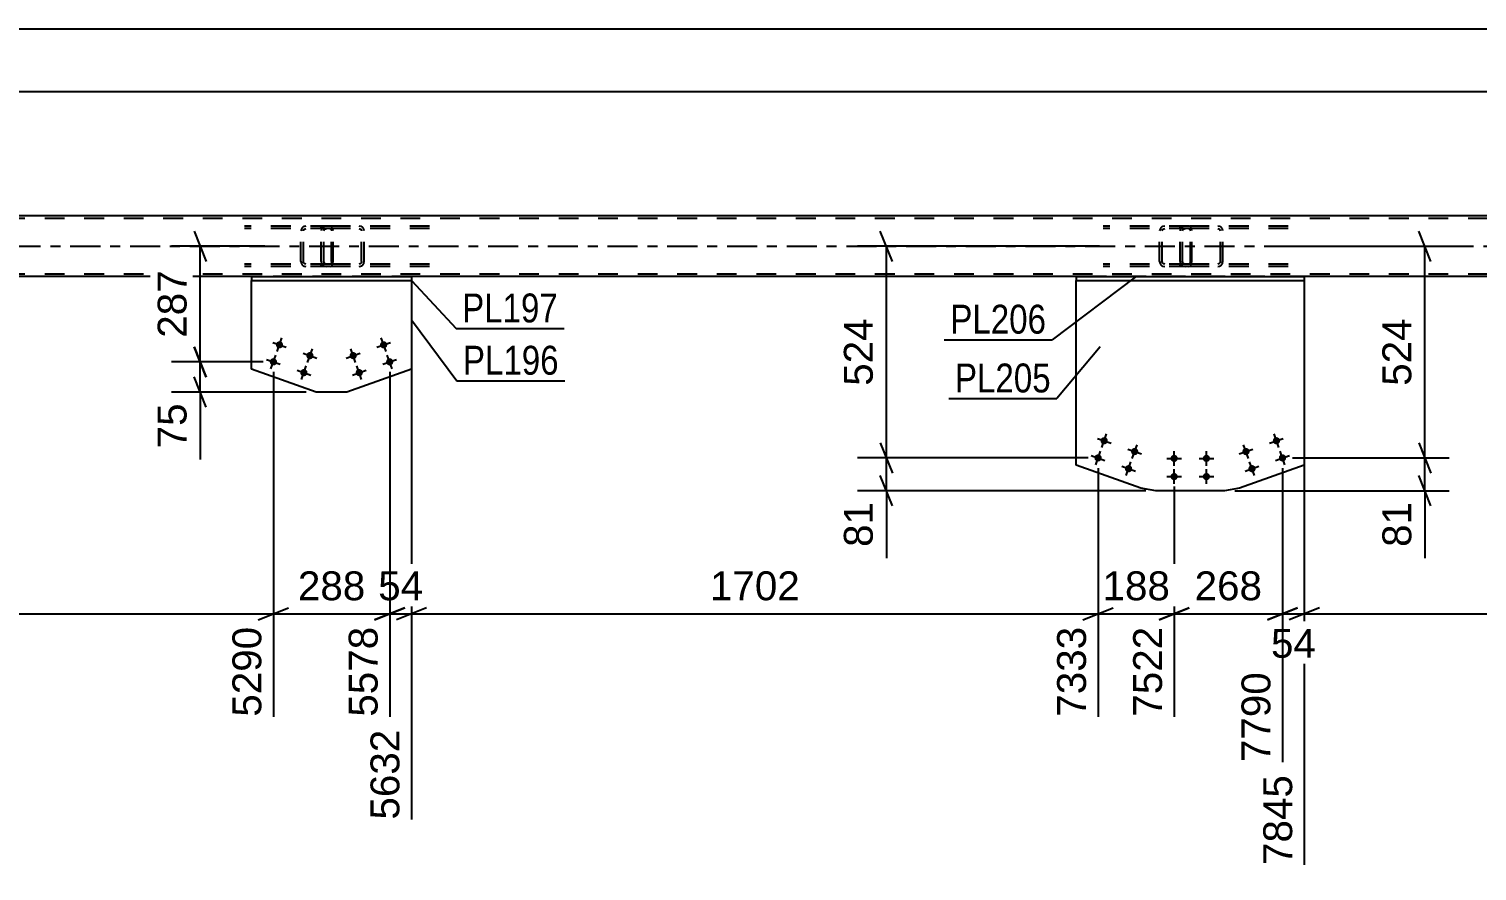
# Model space of a CAD drawing. Header units: millimetres. Extents: x -132 to 709, y -396 to 198.
# Drawn here: x 88.4 to 231.9, y -253 to -169.5 of the extents above; entities that cross this region are included whole.
import ezdxf

# ---------------------------------------------------------------- set-up
doc = ezdxf.new("R2010")
doc.units = ezdxf.units.MM
doc.linetypes.add('DXK_LINE_DOT2', pattern=[3.9198, 1.9599, -1.9599])
doc.linetypes.add('DXK_LINE_DOT3', pattern=[5.9187, 2.979, -0.9799, 0.9799, -0.9799])
doc.styles.add('Arial', font='arial.ttf', dxfattribs={"height": 0.2})
doc.styles.add('Arial Narrow', font='ARIALN.TTF', dxfattribs={"height": 0.2})

# ---------------------------------------------------------------- blocks, each defined once
blk = doc.blocks.new('Part-203774460-6813 - 6715')
at = {"color": 7, "linetype": 'DXK_LINE_DOT2'}
for p, q in [((202.52, -189.38), (202.49, -189.56)), ((202.74, -189.56), (202.76, -189.47)), ((202.76, -189.47), (202.82, -189.39)), ((203, -189.08), (202.8, -189.12)), ((202.82, -189.39), (202.9, -189.34)), ((202.9, -189.34), (203, -189.32)), ((213.22, -189.08), (203, -189.08)), ((213.22, -189.32), (203, -189.32)), ((206.43, -189.12), (206.23, -189.08)), ((206.23, -189.32), (206.33, -189.34)), ((206.33, -189.34), (206.41, -189.39)), ((206.41, -189.39), (206.47, -189.47)), ((206.47, -189.47), (206.49, -189.56)), ((206.74, -189.56), (206.7, -189.38)), ((202.49, -192.6), (202.49, -189.56)), ((202.74, -192.6), (202.74, -189.56)), ((206.49, -192.6), (206.49, -189.56)), ((206.74, -192.6), (206.74, -189.56)), ((202.49, -192.6), (202.52, -192.79)), ((202.76, -192.69), (202.74, -192.6)), ((202.82, -192.77), (202.76, -192.69)), ((202.8, -193.05), (203, -193.08)), ((202.9, -192.82), (202.82, -192.77)), ((203, -192.84), (202.9, -192.82)), ((213.22, -192.84), (203, -192.84)), ((213.22, -193.08), (203, -193.08)), ((206.33, -192.82), (206.23, -192.84)), ((206.23, -193.08), (206.43, -193.05)), ((206.41, -192.77), (206.33, -192.82)), ((206.47, -192.69), (206.41, -192.77)), ((206.49, -192.6), (206.47, -192.69)), ((206.7, -192.79), (206.74, -192.6))]:
    blk.add_line(p, q, dxfattribs=at)
for centre, start, end in [((202.98, -189.58), 110.7583, 155.68), ((206.25, -189.58), 24.32, 69.2417), ((202.98, -192.58), 204.32, 249.2417), ((206.25, -192.58), 290.7583, 335.68)]:
    blk.add_arc(centre, 0.496, start, end, dxfattribs=at)
blk = doc.blocks.new('Part-203774460-6938 - 6715')
at = {"color": 2, "linetype": 'Continuous'}
for p, q in [((192.21, -194.08), (192.21, -194.48)), ((192.21, -194.08), (214.81, -194.08)), ((192.21, -194.48), (214.81, -194.48)), ((214.81, -194.08), (214.81, -194.48))]:
    blk.add_line(p, q, dxfattribs=at)
blk = doc.blocks.new('Bolt-203774460-6760 - 6715')
at = {"linetype": 'Continuous'}
for points in [[(211.71, -210.48, -1), (212.39, -210.24, -1)], [(208.69, -211.55, -1), (209.37, -211.31, -1)], [(212.31, -212.18, -1), (212.99, -211.94, -1)], [(209.29, -213.25, -1), (209.97, -213.01, -1)]]:
    blk.add_hatch(color=1, dxfattribs=at).paths.add_polyline_path(points)
at = {"color": 1, "linetype": 'Continuous'}
for p, q in [((209.27, -212.11), (208.79, -210.75)), ((211.37, -210.6), (212.73, -210.12)), ((212.29, -211.04), (211.81, -209.68)), ((208.35, -211.67), (209.71, -211.19)), ((209.87, -213.81), (209.39, -212.45)), ((211.97, -212.3), (213.33, -211.82)), ((212.89, -212.74), (212.41, -211.38)), ((208.95, -213.37), (210.31, -212.89))]:
    blk.add_line(p, q, dxfattribs=at)
blk = doc.blocks.new('Part-203774460-6765 - 6715')
at = {"color": 2, "linetype": 'Continuous'}
for p, q in [((192.21, -212.77), (192.21, -194.48)), ((214.81, -194.48), (214.81, -212.78)), ((198.62, -215.05), (192.21, -212.77)), ((214.81, -212.78), (208.4, -215.05)), ((200.11, -215.31), (198.62, -215.05)), ((206.91, -215.31), (200.11, -215.31)), ((208.4, -215.05), (206.91, -215.31))]:
    blk.add_line(p, q, dxfattribs=at)
at = {"color": 7, "linetype": 'DXK_LINE_DOT2'}
blk.add_line((192.21, -194.48), (214.81, -194.48), dxfattribs=at)
blk = doc.blocks.new('Bolt-203774460-6778 - 6715')
at = {"linetype": 'Continuous'}
for points in [[(123.2, -200.97, -1), (123.88, -200.73, -1)], [(120.18, -202.04, -1), (120.86, -201.8, -1)], [(123.8, -202.66, -1), (124.48, -202.42, -1)], [(120.78, -203.73, -1), (121.46, -203.49, -1)]]:
    blk.add_hatch(color=1, dxfattribs=at).paths.add_polyline_path(points)
at = {"color": 1, "linetype": 'Continuous'}
for p, q in [((122.86, -201.09), (124.22, -200.61)), ((123.78, -201.52), (123.3, -200.17)), ((119.84, -202.16), (121.2, -201.67)), ((120.76, -202.59), (120.28, -201.24)), ((123.46, -202.78), (124.82, -202.3)), ((124.38, -203.22), (123.9, -201.86)), ((120.44, -203.85), (121.8, -203.37)), ((121.36, -204.29), (120.88, -202.93))]:
    blk.add_line(p, q, dxfattribs=at)
blk = doc.blocks.new('Part-203774460-6783 - 6715')
at = {"color": 2, "linetype": 'Continuous'}
for p, q in [((110.45, -203.26), (110.45, -194.48)), ((126.3, -194.48), (126.3, -203.26)), ((116.86, -205.53), (110.45, -203.26)), ((126.3, -203.26), (119.89, -205.53)), ((119.89, -205.53), (116.86, -205.53))]:
    blk.add_line(p, q, dxfattribs=at)
at = {"color": 7, "linetype": 'DXK_LINE_DOT2'}
blk.add_line((110.45, -194.48), (126.3, -194.48), dxfattribs=at)
blk = doc.blocks.new('Bolt-203774460-6853 - 6715')
at = {"linetype": 'Continuous'}
for points in [[(201.55, -212.11, -1), (202.27, -212.11, -1)], [(204.75, -212.11, -1), (205.47, -212.11, -1)], [(201.55, -213.91, -1), (202.27, -213.91, -1)], [(204.75, -213.91, -1), (205.47, -213.91, -1)]]:
    blk.add_hatch(color=1, dxfattribs=at).paths.add_polyline_path(points)
at = {"color": 1, "linetype": 'Continuous'}
for p, q in [((201.19, -212.11), (202.63, -212.11)), ((201.91, -212.83), (201.91, -211.39)), ((204.39, -212.11), (205.83, -212.11)), ((205.11, -212.83), (205.11, -211.39)), ((201.19, -213.91), (202.63, -213.91)), ((201.91, -214.63), (201.91, -213.19)), ((204.39, -213.91), (205.83, -213.91)), ((205.11, -214.63), (205.11, -213.19))]:
    blk.add_line(p, q, dxfattribs=at)
blk = doc.blocks.new('Part-203774460-6814 - 6715')
at = {"color": 7, "linetype": 'DXK_LINE_DOT2'}
for p, q in [((118.25, -189.08), (109.75, -189.08)), ((118.25, -189.32), (109.75, -189.32)), ((115.38, -189.38), (115.34, -189.56)), ((115.59, -189.56), (115.61, -189.47)), ((115.61, -189.47), (115.66, -189.39)), ((115.84, -189.08), (115.65, -189.12)), ((115.66, -189.39), (115.75, -189.34)), ((115.75, -189.34), (115.84, -189.32)), ((117.35, -189.32), (117.35, -189.08)), ((118.35, -189.12), (118.25, -189.08)), ((118.25, -189.32), (118.3, -189.34)), ((118.3, -189.34), (118.34, -189.39)), ((118.34, -189.39), (118.37, -189.47)), ((118.44, -189.22), (118.35, -189.12)), ((118.37, -189.47), (118.38, -189.56)), ((118.5, -189.38), (118.44, -189.22)), ((118.52, -189.56), (118.5, -189.38)), ((115.34, -192.6), (115.34, -189.56)), ((115.59, -192.6), (115.59, -189.56)), ((118.38, -192.6), (118.38, -189.56)), ((118.52, -192.6), (118.52, -189.56)), ((118.25, -192.84), (109.75, -192.84)), ((118.25, -193.08), (109.75, -193.08)), ((115.34, -192.6), (115.38, -192.79)), ((115.61, -192.69), (115.59, -192.6)), ((115.66, -192.77), (115.61, -192.69)), ((115.65, -193.05), (115.84, -193.08)), ((115.75, -192.82), (115.66, -192.77)), ((115.84, -192.84), (115.75, -192.82)), ((117.35, -193.08), (117.35, -192.84)), ((118.3, -192.82), (118.25, -192.84)), ((118.25, -193.08), (118.35, -193.05)), ((118.34, -192.77), (118.3, -192.82)), ((118.37, -192.69), (118.34, -192.77)), ((118.35, -193.05), (118.44, -192.94)), ((118.38, -192.6), (118.37, -192.69)), ((118.44, -192.94), (118.5, -192.79)), ((118.5, -192.79), (118.52, -192.6))]:
    blk.add_line(p, q, dxfattribs=at)
for centre, start, end in [((115.83, -189.58), 111.1513, 156.1049), ((115.83, -192.59), 203.8951, 248.8487)]:
    blk.add_arc(centre, 0.492, start, end, dxfattribs=at)
blk = doc.blocks.new('Part-203774460-6816 - 6715')
at = {"color": 2, "linetype": 'Continuous'}
for p, q in [((597.55, -188.08), (-67.33, -188.08)), ((110.45, -194.08), (44.54, -194.08)), ((192.21, -194.08), (126.3, -194.08)), ((280.72, -194.08), (214.81, -194.08))]:
    blk.add_line(p, q, dxfattribs=at)
at = {"color": 7, "linetype": 'DXK_LINE_DOT2'}
for p, q in [((597.55, -188.32), (-67.33, -188.32)), ((597.55, -193.84), (-67.33, -193.84)), ((597.55, -194.08), (-59.33, -194.08)), ((126.3, -194.08), (110.45, -194.08)), ((214.81, -194.08), (192.21, -194.08))]:
    blk.add_line(p, q, dxfattribs=at)
at = {"color": 7, "linetype": 'DXK_LINE_DOT3'}
blk.add_line((-67.33, -191.08), (597.55, -191.08), dxfattribs=at)
blk = doc.blocks.new('Part-203774460-6828 - 6715')
at = {"color": 7, "linetype": 'DXK_LINE_DOT2'}
for p, q in [((203.38, -189.08), (194.88, -189.08)), ((203.38, -189.32), (194.88, -189.32)), ((200.51, -189.38), (200.47, -189.56)), ((200.72, -189.56), (200.74, -189.47)), ((200.74, -189.47), (200.8, -189.39)), ((200.98, -189.08), (200.78, -189.12)), ((200.8, -189.39), (200.88, -189.34)), ((200.88, -189.34), (200.98, -189.32)), ((202.49, -189.32), (202.49, -189.08)), ((203.49, -189.12), (203.38, -189.08)), ((203.38, -189.32), (203.43, -189.34)), ((203.43, -189.34), (203.48, -189.39)), ((203.48, -189.39), (203.51, -189.47)), ((203.57, -189.22), (203.49, -189.12)), ((203.51, -189.47), (203.52, -189.56)), ((203.63, -189.38), (203.57, -189.22)), ((203.65, -189.56), (203.63, -189.38)), ((200.47, -192.6), (200.47, -189.56)), ((200.72, -192.6), (200.72, -189.56)), ((203.52, -192.6), (203.52, -189.56)), ((203.65, -192.6), (203.65, -189.56)), ((203.38, -192.84), (194.88, -192.84)), ((203.38, -193.08), (194.88, -193.08)), ((200.47, -192.6), (200.51, -192.79)), ((200.74, -192.69), (200.72, -192.6)), ((200.8, -192.77), (200.74, -192.69)), ((200.78, -193.05), (200.98, -193.08)), ((200.88, -192.82), (200.8, -192.77)), ((200.98, -192.84), (200.88, -192.82)), ((202.49, -193.08), (202.49, -192.84)), ((203.43, -192.82), (203.38, -192.84)), ((203.38, -193.08), (203.49, -193.05)), ((203.48, -192.77), (203.43, -192.82)), ((203.51, -192.69), (203.48, -192.77)), ((203.49, -193.05), (203.57, -192.94)), ((203.52, -192.6), (203.51, -192.69)), ((203.57, -192.94), (203.63, -192.79)), ((203.63, -192.79), (203.65, -192.6))]:
    blk.add_line(p, q, dxfattribs=at)
for centre, start, end in [((200.96, -189.58), 111.1513, 156.1049), ((200.96, -192.59), 203.8951, 248.8487)]:
    blk.add_arc(centre, 0.492, start, end, dxfattribs=at)
blk = doc.blocks.new('Bolt-203774460-6834 - 6715')
at = {"linetype": 'Continuous'}
for points in [[(112.88, -200.73, -1), (113.55, -200.97, -1)], [(112.27, -202.42, -1), (112.95, -202.66, -1)], [(115.89, -201.8, -1), (116.57, -202.04, -1)], [(115.29, -203.49, -1), (115.97, -203.73, -1)]]:
    blk.add_hatch(color=1, dxfattribs=at).paths.add_polyline_path(points)
at = {"color": 1, "linetype": 'Continuous'}
for p, q in [((112.54, -200.61), (113.89, -201.09)), ((112.97, -201.52), (113.46, -200.17)), ((111.93, -202.3), (113.29, -202.78)), ((112.37, -203.22), (112.85, -201.86)), ((115.55, -201.67), (116.91, -202.16)), ((115.99, -202.59), (116.47, -201.24)), ((114.95, -203.37), (116.31, -203.85)), ((115.39, -204.29), (115.87, -202.93))]:
    blk.add_line(p, q, dxfattribs=at)
blk = doc.blocks.new('Bolt-203774460-6840 - 6715')
at = {"linetype": 'Continuous'}
for points in [[(194.63, -210.24, -1), (195.31, -210.48, -1)], [(194.03, -211.94, -1), (194.71, -212.18, -1)], [(197.65, -211.31, -1), (198.33, -211.55, -1)], [(197.05, -213.01, -1), (197.73, -213.25, -1)]]:
    blk.add_hatch(color=1, dxfattribs=at).paths.add_polyline_path(points)
at = {"color": 1, "linetype": 'Continuous'}
for p, q in [((194.3, -210.12), (195.65, -210.6)), ((194.73, -211.04), (195.21, -209.68)), ((197.75, -212.11), (198.23, -210.75)), ((193.69, -211.82), (195.05, -212.3)), ((194.13, -212.74), (194.61, -211.38)), ((197.15, -213.81), (197.63, -212.45)), ((197.31, -211.19), (198.67, -211.67)), ((196.71, -212.89), (198.07, -213.37))]:
    blk.add_line(p, q, dxfattribs=at)
blk = doc.blocks.new('Part-203774460-6873 - 6715')
at = {"color": 2, "linetype": 'Continuous'}
for p, q in [((110.45, -194.08), (110.45, -194.48)), ((110.45, -194.08), (126.3, -194.08)), ((110.45, -194.48), (126.3, -194.48)), ((126.3, -194.08), (126.3, -194.48))]:
    blk.add_line(p, q, dxfattribs=at)
blk = doc.blocks.new('Part-203774460-6968 - 6715')
at = {"color": 7, "linetype": 'DXK_LINE_DOT2'}
for p, q in [((117.39, -189.38), (117.35, -189.56)), ((117.61, -189.56), (117.63, -189.47)), ((117.63, -189.47), (117.68, -189.39)), ((117.86, -189.08), (117.67, -189.12)), ((117.68, -189.39), (117.76, -189.34)), ((117.76, -189.34), (117.86, -189.32)), ((128.09, -189.08), (117.86, -189.08)), ((128.09, -189.32), (117.86, -189.32)), ((121.29, -189.12), (121.1, -189.08)), ((121.1, -189.32), (121.19, -189.34)), ((121.19, -189.34), (121.28, -189.39)), ((121.28, -189.39), (121.33, -189.47)), ((121.33, -189.47), (121.35, -189.56)), ((121.61, -189.56), (121.57, -189.38)), ((117.35, -192.6), (117.35, -189.56)), ((117.61, -192.6), (117.61, -189.56)), ((121.35, -192.6), (121.35, -189.56)), ((121.61, -192.6), (121.61, -189.56)), ((117.35, -192.6), (117.39, -192.79)), ((117.63, -192.69), (117.61, -192.6)), ((117.68, -192.77), (117.63, -192.69)), ((117.67, -193.05), (117.86, -193.08)), ((117.76, -192.82), (117.68, -192.77)), ((117.86, -192.84), (117.76, -192.82)), ((128.09, -192.84), (117.86, -192.84)), ((128.09, -193.08), (117.86, -193.08)), ((121.19, -192.82), (121.1, -192.84)), ((121.1, -193.08), (121.29, -193.05)), ((121.28, -192.77), (121.19, -192.82)), ((121.33, -192.69), (121.28, -192.77)), ((121.35, -192.6), (121.33, -192.69)), ((121.57, -192.79), (121.61, -192.6))]:
    blk.add_line(p, q, dxfattribs=at)
for centre, start, end in [((117.84, -189.58), 110.7583, 155.68), ((121.12, -189.58), 24.32, 69.2417), ((117.84, -192.58), 204.32, 249.2417), ((121.12, -192.58), 290.7583, 335.68)]:
    blk.add_arc(centre, 0.496, start, end, dxfattribs=at)
blk = doc.blocks.new('StraightDimension-203774460-24404 - 6715')
at = {"color": 7, "linetype": 'Continuous'}
for p, q in [((104.75, -201.04), (105.95, -204.04)), ((111.61, -202.54), (102.5, -202.54)), ((105.35, -205.53), (105.35, -202.54)), ((105.95, -207.03), (104.75, -204.03)), ((115.86, -205.53), (102.5, -205.53)), ((105.35, -205.53), (105.35, -212.23)), ((105.35, -205.53), (105.35, -212.23))]:
    blk.add_line(p, q, dxfattribs=at)
at = {"color": 0}
blk.add_wipeout([(104.6, -206.06), (100.4, -206.06), (100.4, -211.71), (104.6, -211.71)], dxfattribs=at)
at = {"color": 3, "style": 'Arial'}
blk.add_text('75', height=2.865, rotation=90.0002, dxfattribs=at).set_placement((104, -211.11))
blk = doc.blocks.new('StraightDimension-203774460-24054 - 6715')
at = {"color": 7, "linetype": 'Continuous'}
for p, q in [((214.81, -195.48), (214.81, -252.41)), ((282.88, -203.54), (282.88, -237.71)), ((216.31, -226.92), (213.31, -228.12)), ((214.81, -227.52), (282.88, -227.52)), ((281.38, -228.12), (284.38, -226.92))]:
    blk.add_line(p, q, dxfattribs=at)
at = {"color": 0}
blk.add_wipeout([(253.89, -226.77), (253.89, -222.57), (243.8, -222.57), (243.8, -226.77)], dxfattribs=at)
at = {"color": 3, "style": 'Arial'}
blk.add_text('1702', height=2.865, dxfattribs=at).set_placement((244.4, -226.17))
at = {"color": 0, "linetype": 'Continuous'}
blk.add_wipeout([(282.28, -228.22), (278.08, -228.22), (278.08, -238.31), (282.28, -238.31)], dxfattribs=at)
at = {"color": 3, "linetype": 'Continuous', "style": 'Arial'}
blk.add_text('9546', height=2.865, rotation=90.0002, dxfattribs=at).set_placement((281.68, -237.71))
blk = doc.blocks.new('StraightDimension-203774460-24403 - 6715')
at = {"color": 7, "linetype": 'Continuous'}
for p, q in [((104.75, -189.58), (105.95, -192.58)), ((111.75, -191.08), (102.5, -191.08)), ((105.35, -202.54), (105.35, -191.08)), ((105.95, -204.04), (104.75, -201.04)), ((111.61, -202.54), (102.5, -202.54))]:
    blk.add_line(p, q, dxfattribs=at)
at = {"color": 0}
blk.add_wipeout([(104.6, -192.88), (100.4, -192.88), (100.4, -200.75), (104.6, -200.75)], dxfattribs=at)
at = {"color": 3, "style": 'Arial'}
blk.add_text('287', height=2.865, rotation=90.0002, dxfattribs=at).set_placement((104, -200.15))
blk = doc.blocks.new('StraightDimension-203774460-23554 - 6715')
at = {"color": 7, "linetype": 'Continuous'}
blk.add_line((-79.43, -175.75), (609.65, -175.75), dxfattribs=at)
blk = doc.blocks.new('StraightDimension-203774460-23608 - 6715')
at = {"color": 7, "linetype": 'Continuous'}
blk.add_line((-80.23, -169.54), (610.45, -169.54), dxfattribs=at)
blk = doc.blocks.new('StraightDimension-203774460-24055 - 6715')
at = {"color": 7, "linetype": 'Continuous'}
for p, q in [((214.81, -195.48), (214.81, -252.41)), ((212.65, -213.06), (212.65, -242.21)), ((211.15, -228.12), (214.15, -226.92)), ((212.65, -227.52), (214.81, -227.52)), ((216.31, -226.92), (213.31, -228.12))]:
    blk.add_line(p, q, dxfattribs=at)
at = {"color": 0}
blk.add_wipeout([(216.55, -232.47), (216.55, -228.27), (210.91, -228.27), (210.91, -232.47)], dxfattribs=at)
at = {"color": 0, "linetype": 'Continuous'}
blk.add_wipeout([(214.21, -242.92), (210.01, -242.92), (210.01, -253.01), (214.21, -253.01)], dxfattribs=at)
at = {"color": 3, "style": 'Arial'}
blk.add_text('54', height=2.865, dxfattribs=at).set_placement((211.51, -231.87))
at = {"color": 3, "linetype": 'Continuous', "style": 'Arial'}
blk.add_text('7845', height=2.865, rotation=90.0002, dxfattribs=at).set_placement((213.61, -252.41))
blk = doc.blocks.new('StraightDimension-203774460-24056 - 6715')
at = {"color": 7, "linetype": 'Continuous'}
for p, q in [((212.65, -213.06), (212.65, -242.21)), ((201.91, -214.91), (201.91, -237.71)), ((200.41, -228.12), (203.41, -226.92)), ((201.91, -227.52), (212.65, -227.52)), ((214.15, -226.92), (211.15, -228.12))]:
    blk.add_line(p, q, dxfattribs=at)
at = {"color": 0}
blk.add_wipeout([(211.22, -226.77), (211.22, -222.57), (203.34, -222.57), (203.34, -226.77)], dxfattribs=at)
at = {"color": 0, "linetype": 'Continuous'}
blk.add_wipeout([(212.05, -232.72), (207.85, -232.72), (207.85, -242.81), (212.05, -242.81)], dxfattribs=at)
at = {"color": 3, "style": 'Arial'}
blk.add_text('268', height=2.865, dxfattribs=at).set_placement((203.94, -226.17))
at = {"color": 3, "linetype": 'Continuous', "style": 'Arial'}
blk.add_text('7790', height=2.865, rotation=90.0002, dxfattribs=at).set_placement((211.45, -242.21))
blk = doc.blocks.new('StraightDimension-203774460-24057 - 6715')
at = {"color": 7, "linetype": 'Continuous'}
for p, q in [((194.37, -213.06), (194.37, -237.71)), ((201.91, -214.91), (201.91, -237.71)), ((192.87, -228.12), (195.87, -226.92)), ((194.37, -227.52), (201.91, -227.52)), ((203.41, -226.92), (200.41, -228.12))]:
    blk.add_line(p, q, dxfattribs=at)
at = {"color": 0}
blk.add_wipeout([(202.08, -226.77), (202.08, -222.57), (194.21, -222.57), (194.21, -226.77)], dxfattribs=at)
at = {"color": 0, "linetype": 'Continuous'}
blk.add_wipeout([(201.31, -228.22), (197.11, -228.22), (197.11, -238.31), (201.31, -238.31)], dxfattribs=at)
at = {"color": 3, "style": 'Arial'}
blk.add_text('188', height=2.865, dxfattribs=at).set_placement((194.81, -226.17))
at = {"color": 3, "linetype": 'Continuous', "style": 'Arial'}
blk.add_text('7522', height=2.865, rotation=90.0002, dxfattribs=at).set_placement((200.71, -237.71))
blk = doc.blocks.new('StraightDimension-203774460-24058 - 6715')
at = {"color": 7, "linetype": 'Continuous'}
for p, q in [((126.3, -195.48), (126.3, -247.91)), ((194.37, -213.06), (194.37, -237.71)), ((127.8, -226.92), (124.8, -228.12)), ((126.3, -227.52), (194.37, -227.52)), ((192.87, -228.12), (195.87, -226.92))]:
    blk.add_line(p, q, dxfattribs=at)
at = {"color": 0}
blk.add_wipeout([(165.39, -226.77), (165.39, -222.57), (155.29, -222.57), (155.29, -226.77)], dxfattribs=at)
at = {"color": 3, "style": 'Arial'}
blk.add_text('1702', height=2.865, dxfattribs=at).set_placement((155.89, -226.17))
at = {"color": 0, "linetype": 'Continuous'}
blk.add_wipeout([(193.77, -228.22), (189.57, -228.22), (189.57, -238.31), (193.77, -238.31)], dxfattribs=at)
at = {"color": 3, "linetype": 'Continuous', "style": 'Arial'}
blk.add_text('7333', height=2.865, rotation=90.0002, dxfattribs=at).set_placement((193.17, -237.71))
blk = doc.blocks.new('StraightDimension-203774460-24059 - 6715')
at = {"color": 7, "linetype": 'Continuous'}
for p, q in [((126.3, -195.48), (126.3, -247.91)), ((124.14, -203.54), (124.14, -237.71)), ((122.64, -228.12), (125.64, -226.92)), ((124.14, -227.52), (126.3, -227.52)), ((127.8, -226.92), (124.8, -228.12))]:
    blk.add_line(p, q, dxfattribs=at)
at = {"color": 0}
blk.add_wipeout([(128.04, -226.77), (128.04, -222.57), (122.4, -222.57), (122.4, -226.77)], dxfattribs=at)
at = {"color": 0, "linetype": 'Continuous'}
blk.add_wipeout([(125.7, -238.42), (121.5, -238.42), (121.5, -248.51), (125.7, -248.51)], dxfattribs=at)
at = {"color": 3, "style": 'Arial'}
blk.add_text('54', height=2.865, dxfattribs=at).set_placement((123, -226.17))
at = {"color": 3, "linetype": 'Continuous', "style": 'Arial'}
blk.add_text('5632', height=2.865, rotation=90.0002, dxfattribs=at).set_placement((125.1, -247.91))
blk = doc.blocks.new('StraightDimension-203774460-24060 - 6715')
at = {"color": 7, "linetype": 'Continuous'}
for p, q in [((112.61, -203.54), (112.61, -237.71)), ((124.14, -203.54), (124.14, -237.71)), ((111.11, -228.12), (114.11, -226.92)), ((112.61, -227.52), (124.14, -227.52)), ((125.64, -226.92), (122.64, -228.12))]:
    blk.add_line(p, q, dxfattribs=at)
at = {"color": 0}
blk.add_wipeout([(122.31, -226.77), (122.31, -222.57), (114.44, -222.57), (114.44, -226.77)], dxfattribs=at)
at = {"color": 0, "linetype": 'Continuous'}
blk.add_wipeout([(123.54, -228.22), (119.34, -228.22), (119.34, -238.31), (123.54, -238.31)], dxfattribs=at)
at = {"color": 3, "style": 'Arial'}
blk.add_text('288', height=2.865, dxfattribs=at).set_placement((115.04, -226.17))
at = {"color": 3, "linetype": 'Continuous', "style": 'Arial'}
blk.add_text('5578', height=2.865, rotation=90.0002, dxfattribs=at).set_placement((122.94, -237.71))
blk = doc.blocks.new('StraightDimension-203774460-24061 - 6715')
at = {"color": 7, "linetype": 'Continuous'}
for p, q in [((44.54, -195.48), (44.54, -252.41)), ((112.61, -203.54), (112.61, -237.71)), ((46.04, -226.92), (43.04, -228.12)), ((44.54, -227.52), (112.61, -227.52)), ((111.11, -228.12), (114.11, -226.92))]:
    blk.add_line(p, q, dxfattribs=at)
at = {"color": 0}
blk.add_wipeout([(83.63, -226.77), (83.63, -222.57), (73.53, -222.57), (73.53, -226.77)], dxfattribs=at)
at = {"color": 3, "style": 'Arial'}
blk.add_text('1702', height=2.865, dxfattribs=at).set_placement((74.13, -226.17))
at = {"color": 0, "linetype": 'Continuous'}
blk.add_wipeout([(112.01, -228.22), (107.81, -228.22), (107.81, -238.31), (112.01, -238.31)], dxfattribs=at)
at = {"color": 3, "linetype": 'Continuous', "style": 'Arial'}
blk.add_text('5290', height=2.865, rotation=90.0002, dxfattribs=at).set_placement((111.41, -237.71))
blk = doc.blocks.new('StraightDimension-203774460-24430 - 6715')
at = {"color": 7, "linetype": 'Continuous'}
for p, q in [((173.98, -192.58), (172.78, -189.58)), ((194.51, -191.08), (170.53, -191.08)), ((173.38, -212.06), (173.38, -191.08)), ((172.78, -210.56), (173.98, -213.56)), ((193.37, -212.06), (170.53, -212.06))]:
    blk.add_line(p, q, dxfattribs=at)
at = {"color": 0}
blk.add_wipeout([(172.63, -197.63), (168.43, -197.63), (168.43, -205.51), (172.63, -205.51)], dxfattribs=at)
at = {"color": 3, "style": 'Arial'}
blk.add_text('524', height=2.865, rotation=90.0002, dxfattribs=at).set_placement((172.03, -204.91))
blk = doc.blocks.new('StraightDimension-203774460-24431 - 6715')
at = {"color": 7, "linetype": 'Continuous'}
for p, q in [((172.78, -210.56), (173.98, -213.56)), ((193.37, -212.06), (170.53, -212.06)), ((173.38, -215.31), (173.38, -212.06)), ((173.98, -216.81), (172.78, -213.81)), ((199.11, -215.31), (170.53, -215.31)), ((173.38, -215.31), (173.38, -222)), ((173.38, -215.31), (173.38, -222))]:
    blk.add_line(p, q, dxfattribs=at)
at = {"color": 0}
blk.add_wipeout([(172.63, -215.83), (168.43, -215.83), (168.43, -221.48), (172.63, -221.48)], dxfattribs=at)
at = {"color": 3, "style": 'Arial'}
blk.add_text('81', height=2.865, rotation=90.0002, dxfattribs=at).set_placement((172.03, -220.88))
blk = doc.blocks.new('StraightDimension-203774460-24458 - 6715')
at = {"color": 7, "linetype": 'Continuous'}
for p, q in [((227.37, -192.58), (226.17, -189.58)), ((212.69, -191.08), (229.17, -191.08)), ((226.77, -212.06), (226.77, -191.08)), ((226.17, -210.56), (227.37, -213.56)), ((213.65, -212.06), (229.17, -212.06))]:
    blk.add_line(p, q, dxfattribs=at)
at = {"color": 0}
blk.add_wipeout([(226.02, -197.64), (221.82, -197.64), (221.82, -205.51), (226.02, -205.51)], dxfattribs=at)
at = {"color": 3, "style": 'Arial'}
blk.add_text('524', height=2.865, rotation=90.0002, dxfattribs=at).set_placement((225.42, -204.91))
blk = doc.blocks.new('StraightDimension-203774460-24459 - 6715')
at = {"color": 7, "linetype": 'Continuous'}
for p, q in [((226.17, -210.56), (227.37, -213.56)), ((213.65, -212.06), (229.17, -212.06)), ((226.77, -215.31), (226.77, -212.06)), ((227.37, -216.81), (226.17, -213.81)), ((207.91, -215.31), (229.17, -215.31)), ((226.77, -215.31), (226.77, -222)), ((226.77, -215.31), (226.77, -222))]:
    blk.add_line(p, q, dxfattribs=at)
at = {"color": 0}
blk.add_wipeout([(226.02, -215.83), (221.82, -215.83), (221.82, -221.48), (226.02, -221.48)], dxfattribs=at)
at = {"color": 3, "style": 'Arial'}
blk.add_text('81', height=2.865, rotation=90.0002, dxfattribs=at).set_placement((225.42, -220.88))
blk = doc.blocks.new('Mark-203774460-6934 - 6715')
at = {"color": 0}
blk.add_wipeout([(189.23, -199.74), (189.23, -196.74), (179.72, -196.74), (179.72, -199.74)], dxfattribs=at)
blk.add_wipeout([(189.23, -199.74), (189.23, -196.74), (179.72, -196.74), (179.72, -199.74)], dxfattribs=at)
at = {"color": 30, "linetype": 'Continuous'}
for p in [(198.03, -194.16), (179.12, -200.34)]:
    blk.add_line(p, (189.83, -200.34), dxfattribs=at)
at = {"color": 3, "style": 'Arial Narrow'}
blk.add_text('PL206', height=2.863, dxfattribs=at).set_placement((179.72, -199.74))
blk = doc.blocks.new('Mark-203774460-6761 - 6715')
at = {"color": 0}
blk.add_wipeout([(189.69, -205.57), (189.69, -202.57), (180.18, -202.57), (180.18, -205.57)], dxfattribs=at)
blk.add_wipeout([(189.69, -205.57), (189.69, -202.57), (180.18, -202.57), (180.18, -205.57)], dxfattribs=at)
at = {"color": 30, "linetype": 'Continuous'}
for p in [(194.57, -201.04), (179.58, -206.17)]:
    blk.add_line(p, (190.29, -206.17), dxfattribs=at)
at = {"color": 3, "style": 'Arial Narrow'}
blk.add_text('PL205', height=2.863, dxfattribs=at).set_placement((180.18, -205.57))
blk = doc.blocks.new('Mark-203774460-6779 - 6715')
at = {"color": 0}
blk.add_wipeout([(140.91, -203.81), (140.91, -200.81), (131.4, -200.81), (131.4, -203.81)], dxfattribs=at)
blk.add_wipeout([(140.91, -203.81), (140.91, -200.81), (131.4, -200.81), (131.4, -203.81)], dxfattribs=at)
at = {"color": 30, "linetype": 'Continuous'}
for p, q in [((126.3, -198.38), (130.8, -204.41)), ((130.8, -204.41), (141.51, -204.41))]:
    blk.add_line(p, q, dxfattribs=at)
at = {"color": 3, "style": 'Arial Narrow'}
blk.add_text('PL196', height=2.863, dxfattribs=at).set_placement((131.4, -203.81))
blk = doc.blocks.new('Mark-203774460-6869 - 6715')
at = {"color": 0}
blk.add_wipeout([(140.82, -198.63), (140.82, -195.63), (131.32, -195.63), (131.32, -198.63)], dxfattribs=at)
blk.add_wipeout([(140.82, -198.63), (140.82, -195.63), (131.32, -195.63), (131.32, -198.63)], dxfattribs=at)
at = {"color": 30, "linetype": 'Continuous'}
for p, q in [((126.3, -194.48), (130.72, -199.23)), ((130.72, -199.23), (141.42, -199.23))]:
    blk.add_line(p, q, dxfattribs=at)
at = {"color": 3, "style": 'Arial Narrow'}
blk.add_text('PL197', height=2.863, dxfattribs=at).set_placement((131.32, -198.63))

msp = doc.modelspace()

# ---------------------------------------------------------------- block references
for name in ['StraightDimension-203774460-23554 - 6715', 'Part-203774460-6816 - 6715', 'Part-203774460-6814 - 6715', 'Part-203774460-6968 - 6715', 'Part-203774460-6828 - 6715', 'Part-203774460-6813 - 6715', 'Part-203774460-6873 - 6715', 'Part-203774460-6783 - 6715', 'Part-203774460-6938 - 6715', 'Part-203774460-6765 - 6715', 'Bolt-203774460-6834 - 6715', 'Bolt-203774460-6778 - 6715', 'Bolt-203774460-6840 - 6715', 'Bolt-203774460-6760 - 6715', 'Bolt-203774460-6853 - 6715']:
    msp.add_blockref(name, (0, 0))

# ---------------------------------------------------------------- next in the draw order: block references
for name in ['StraightDimension-203774460-23608 - 6715', 'StraightDimension-203774460-24054 - 6715', 'StraightDimension-203774460-24404 - 6715']:
    msp.add_blockref(name, (0, 0))

# ---------------------------------------------------------------- next in the draw order: block references
for name in ['StraightDimension-203774460-24403 - 6715', 'StraightDimension-203774460-24055 - 6715']:
    msp.add_blockref(name, (0, 0))

# ---------------------------------------------------------------- next in the draw order: block references
msp.add_blockref('StraightDimension-203774460-24056 - 6715', (0, 0))

# ---------------------------------------------------------------- next in the draw order: block references
for name in ['StraightDimension-203774460-24458 - 6715', 'StraightDimension-203774460-24057 - 6715']:
    msp.add_blockref(name, (0, 0))

# ---------------------------------------------------------------- next in the draw order: block references
for name in ['StraightDimension-203774460-24058 - 6715', 'StraightDimension-203774460-24459 - 6715']:
    msp.add_blockref(name, (0, 0))

# ---------------------------------------------------------------- next in the draw order: block references
for name in ['StraightDimension-203774460-24430 - 6715', 'StraightDimension-203774460-24059 - 6715']:
    msp.add_blockref(name, (0, 0))

# ---------------------------------------------------------------- next in the draw order: block references
for name in ['Mark-203774460-6934 - 6715', 'StraightDimension-203774460-24060 - 6715', 'StraightDimension-203774460-24431 - 6715']:
    msp.add_blockref(name, (0, 0))

# ---------------------------------------------------------------- next in the draw order: block references
for name in ['StraightDimension-203774460-24061 - 6715', 'Mark-203774460-6779 - 6715', 'Mark-203774460-6761 - 6715']:
    msp.add_blockref(name, (0, 0))

# ---------------------------------------------------------------- next in the draw order: block references
msp.add_blockref('Mark-203774460-6869 - 6715', (0, 0))

doc.saveas('drawing.dxf')
